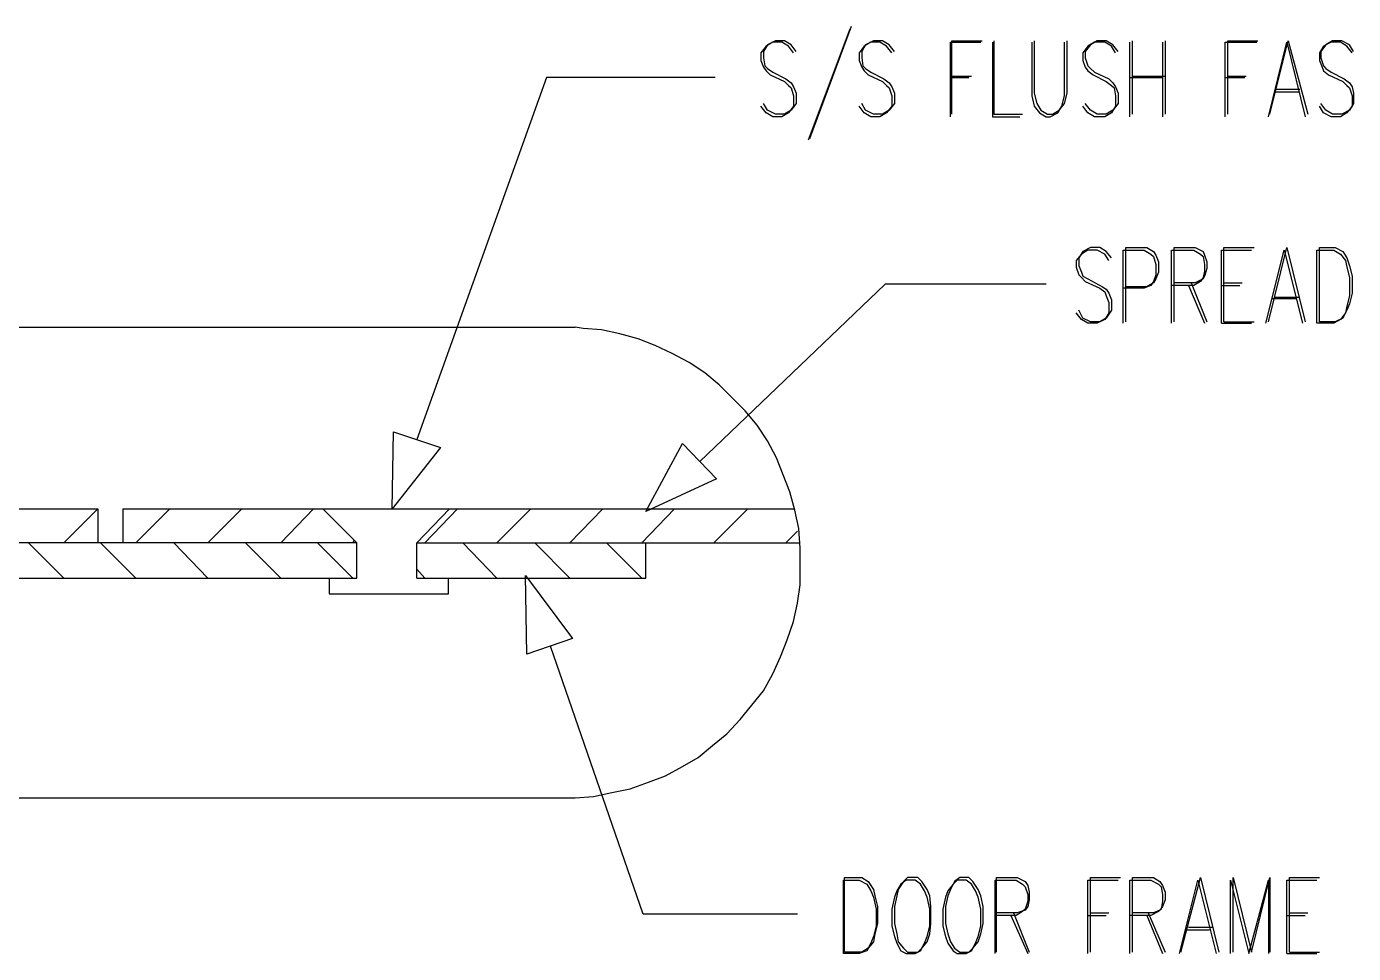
# Model space of a CAD drawing. Header units: metres. Extents: x 14 to 601, y -779 to -12.
# Drawn here: x 352.8 to 474.5, y -649 to -564 of the extents above; entities that cross this region are included whole.
import ezdxf

# ---------------------------------------------------------------- set-up
doc = ezdxf.new("R2010")
doc.units = ezdxf.units.M

msp = doc.modelspace()

# ---------------------------------------------------------------- linework, layer by layer
for p, q in [((428.32, -564.2), (424.48, -574.4)), ((428.44, -563.96), (424.6, -574.28)), ((420.64, -565.76), (420.16, -566.36)), ((420.76, -565.64), (420.4, -566.24)), ((421.24, -565.4), (420.64, -565.76)), ((421.48, -565.28), (420.76, -565.64)), ((422.08, -565.4), (421.24, -565.4)), ((422.32, -565.28), (421.48, -565.28)), ((422.68, -565.76), (422.08, -565.4)), ((422.92, -565.64), (422.32, -565.28)), ((423.16, -566.36), (422.68, -565.76)), ((423.4, -566.24), (422.92, -565.64)), ((429.64, -565.76), (429.16, -566.36)), ((429.76, -565.64), (429.4, -566.24)), ((430.24, -565.4), (429.64, -565.76)), ((430.48, -565.28), (429.76, -565.64)), ((431.08, -565.4), (430.24, -565.4)), ((431.32, -565.28), (430.48, -565.28)), ((431.68, -565.76), (431.08, -565.4)), ((431.92, -565.64), (431.32, -565.28)), ((432.16, -566.36), (431.68, -565.76)), ((432.4, -566.24), (431.92, -565.64)), ((437.56, -572.24), (437.56, -565.4)), ((437.56, -565.4), (440.32, -565.4)), ((437.68, -572), (437.68, -565.28)), ((437.68, -565.28), (440.44, -565.28)), ((441.4, -565.4), (441.4, -572.24)), ((441.52, -565.28), (441.52, -572)), ((445, -565.4), (445, -570.32)), ((445.24, -565.28), (445.24, -570.08)), ((448, -570.32), (448, -565.4)), ((448.24, -570.08), (448.24, -565.28)), ((450.16, -565.76), (449.68, -566.36)), ((450.4, -565.64), (449.92, -566.24)), ((450.76, -565.4), (450.16, -565.76)), ((451, -565.28), (450.4, -565.64)), ((451.72, -565.4), (450.76, -565.4)), ((451.84, -565.28), (451, -565.28)), ((452.32, -565.76), (451.72, -565.4)), ((452.44, -565.64), (451.84, -565.28)), ((452.68, -566.36), (452.32, -565.76)), ((452.92, -566.24), (452.44, -565.64)), ((454, -572.24), (454, -565.4)), ((454.24, -572), (454.24, -565.28)), ((457, -565.4), (457, -572.24)), ((457.24, -565.28), (457.24, -572)), ((462.76, -572.24), (462.76, -565.4)), ((462.76, -565.4), (465.64, -565.4)), ((463, -572), (463, -565.28)), ((463, -565.28), (465.76, -565.28)), ((466.72, -572.24), (468.4, -565.4)), ((466.84, -572), (468.52, -565.28)), ((468.4, -565.4), (470.08, -572.24)), ((468.52, -565.28), (470.32, -572)), ((471.76, -565.76), (471.4, -566.36)), ((472, -565.64), (471.52, -566.24)), ((472.48, -565.4), (471.76, -565.76)), ((472.6, -565.28), (472, -565.64)), ((473.32, -565.4), (472.48, -565.4)), ((473.44, -565.28), (472.6, -565.28)), ((473.92, -565.76), (473.32, -565.4)), ((474.16, -565.64), (473.44, -565.28)), ((474.4, -566.36), (473.92, -565.76)), ((474.52, -566.24), (474.16, -565.64)), ((420.16, -566.36), (420.16, -567.08)), ((420.16, -567.08), (420.4, -567.68)), ((420.4, -566.24), (420.4, -566.84)), ((420.4, -566.84), (420.52, -567.56)), ((429.16, -566.36), (429.16, -567.08)), ((429.16, -567.08), (429.4, -567.68)), ((429.4, -566.24), (429.4, -566.84)), ((429.4, -566.84), (429.52, -567.56)), ((449.68, -566.36), (449.68, -567.08)), ((449.68, -567.08), (449.92, -567.68)), ((449.92, -566.24), (449.92, -566.84)), ((449.92, -566.84), (450.16, -567.56)), ((471.4, -566.36), (471.4, -567.08)), ((471.4, -567.08), (471.64, -567.68)), ((471.52, -566.24), (471.52, -566.84)), ((471.52, -566.84), (471.76, -567.56)), ((420.4, -567.68), (420.64, -568.04)), ((420.52, -567.56), (420.76, -567.8)), ((420.64, -568.04), (421, -568.4)), ((420.76, -567.8), (421.24, -568.16)), ((421, -568.4), (422.32, -569)), ((421.24, -568.16), (422.44, -568.76)), ((429.4, -567.68), (429.64, -568.04)), ((429.52, -567.56), (429.76, -567.8)), ((429.64, -568.04), (430, -568.4)), ((429.76, -567.8), (430.24, -568.16)), ((430, -568.4), (431.32, -569)), ((430.24, -568.16), (431.44, -568.76)), ((437.68, -568.52), (439.48, -568.52)), ((449.92, -567.68), (450.16, -568.04)), ((450.16, -567.56), (450.4, -567.8)), ((450.16, -568.04), (450.64, -568.4)), ((450.4, -567.8), (450.76, -568.16)), ((450.64, -568.4), (451.84, -569)), ((450.76, -568.16), (452.08, -568.76)), ((454.24, -568.52), (457.24, -568.52)), ((463, -568.52), (464.68, -568.52)), ((471.64, -567.68), (471.76, -568.04)), ((471.76, -567.56), (472, -567.8)), ((471.76, -568.04), (472.24, -568.4)), ((472, -567.8), (472.48, -568.16)), ((472.24, -568.4), (473.56, -569)), ((472.48, -568.16), (473.68, -568.76)), ((400.48, -568.64), (388.6, -601.88)), ((415.96, -568.64), (400.48, -568.64)), ((422.32, -569), (422.68, -569.36)), ((422.44, -568.76), (422.92, -569.12)), ((422.68, -569.36), (422.92, -569.6)), ((422.92, -569.12), (423.16, -569.48)), ((422.92, -569.6), (423.16, -570.32)), ((423.16, -569.48), (423.4, -570.08)), ((431.32, -569), (431.68, -569.36)), ((431.44, -568.76), (431.92, -569.12)), ((431.68, -569.36), (431.92, -569.6)), ((431.92, -569.12), (432.16, -569.48)), ((431.92, -569.6), (432.16, -570.32)), ((432.16, -569.48), (432.4, -570.08)), ((437.56, -568.64), (439.24, -568.64)), ((451.84, -569), (452.32, -569.36)), ((452.08, -568.76), (452.44, -569.12)), ((452.32, -569.36), (452.56, -569.6)), ((452.44, -569.12), (452.68, -569.48)), ((452.56, -569.6), (452.68, -570.32)), ((452.68, -569.48), (452.92, -570.08)), ((454, -568.64), (457, -568.64)), ((462.76, -568.64), (464.56, -568.64)), ((467.44, -569.72), (469.6, -569.72)), ((473.56, -569), (473.92, -569.36)), ((473.68, -568.76), (474.16, -569.12)), ((473.92, -569.36), (474.16, -569.6)), ((474.16, -569.12), (474.4, -569.48)), ((474.16, -569.6), (474.4, -570.32)), ((474.4, -569.48), (474.52, -570.08)), ((423.16, -570.32), (423.16, -571.28)), ((423.4, -570.08), (423.4, -571.04)), ((432.16, -570.32), (432.16, -571.28)), ((432.4, -570.08), (432.4, -571.04)), ((445, -570.32), (445.24, -571.28)), ((445.24, -570.08), (445.48, -571.04)), ((447.76, -571.28), (448, -570.32)), ((448, -571.04), (448.24, -570.08)), ((452.68, -570.32), (452.68, -571.28)), ((452.92, -570.08), (452.92, -571.04)), ((467.32, -569.96), (469.48, -569.96)), ((474.4, -570.32), (474.4, -571.28)), ((474.52, -570.08), (474.52, -571.04)), ((420.64, -571.88), (420.16, -571.28)), ((420.76, -571.64), (420.4, -571.04)), ((421.24, -572.24), (420.64, -571.88)), ((421.48, -572), (420.76, -571.64)), ((422.32, -572), (421.48, -572)), ((422.68, -571.88), (422.08, -572.24)), ((422.92, -571.64), (422.32, -572)), ((423.16, -571.28), (422.68, -571.88)), ((423.4, -571.04), (422.92, -571.64)), ((429.64, -571.88), (429.16, -571.28)), ((429.76, -571.64), (429.4, -571.04)), ((430.24, -572.24), (429.64, -571.88)), ((430.48, -572), (429.76, -571.64)), ((431.32, -572), (430.48, -572)), ((431.68, -571.88), (431.08, -572.24)), ((431.92, -571.64), (431.32, -572)), ((432.16, -571.28), (431.68, -571.88)), ((432.4, -571.04), (431.92, -571.64)), ((441.52, -572), (444.16, -572)), ((445.24, -571.28), (445.72, -571.88)), ((445.48, -571.04), (445.84, -571.64)), ((445.72, -571.88), (446.32, -572.24)), ((445.84, -571.64), (446.44, -572)), ((446.44, -572), (446.92, -572)), ((446.68, -572.24), (447.4, -571.88)), ((446.92, -572), (447.52, -571.64)), ((447.4, -571.88), (447.76, -571.28)), ((447.52, -571.64), (448, -571.04)), ((450.16, -571.88), (449.68, -571.28)), ((450.4, -571.64), (449.92, -571.04)), ((450.76, -572.24), (450.16, -571.88)), ((451, -572), (450.4, -571.64)), ((451.84, -572), (451, -572)), ((452.32, -571.88), (451.72, -572.24)), ((452.44, -571.64), (451.84, -572)), ((452.68, -571.28), (452.32, -571.88)), ((452.92, -571.04), (452.44, -571.64)), ((471.76, -571.88), (471.4, -571.28)), ((472, -571.64), (471.52, -571.04)), ((472.48, -572.24), (471.76, -571.88)), ((472.6, -572), (472, -571.64)), ((473.44, -572), (472.6, -572)), ((473.92, -571.88), (473.32, -572.24)), ((474.16, -571.64), (473.44, -572)), ((474.4, -571.28), (473.92, -571.88)), ((474.52, -571.04), (474.16, -571.64)), ((422.08, -572.24), (421.24, -572.24)), ((431.08, -572.24), (430.24, -572.24)), ((441.4, -572.24), (443.92, -572.24)), ((446.32, -572.24), (446.68, -572.24)), ((451.72, -572.24), (450.76, -572.24)), ((473.32, -572.24), (472.48, -572.24)), ((450.4, -584.24), (449.68, -584.6)), ((451.24, -584.24), (450.4, -584.24)), ((451.84, -584.6), (451.24, -584.24)), ((453.64, -591.08), (453.64, -584.24)), ((453.64, -584.24), (455.56, -584.24)), ((455.56, -584.24), (456.16, -584.6)), ((458.08, -591.08), (458.08, -584.24)), ((458.08, -584.24), (460, -584.24)), ((460, -584.24), (460.72, -584.6)), ((462.64, -591.08), (462.64, -584.24)), ((462.64, -584.24), (465.4, -584.24)), ((466.72, -591.08), (468.4, -584.24)), ((468.4, -584.24), (470.08, -591.08)), ((471.4, -591.08), (471.4, -584.24)), ((471.4, -584.24), (472.84, -584.24)), ((472.84, -584.24), (473.56, -584.6)), ((449.56, -584.84), (449.08, -585.44)), ((449.08, -585.44), (449.08, -586.04)), ((449.68, -584.6), (449.32, -585.2)), ((449.32, -585.2), (449.32, -585.92)), ((450.16, -584.48), (449.56, -584.84)), ((451, -584.48), (450.16, -584.48)), ((451.72, -584.84), (451, -584.48)), ((452.08, -585.44), (451.72, -584.84)), ((452.32, -585.2), (451.84, -584.6)), ((453.4, -591.2), (453.4, -584.48)), ((453.4, -584.48), (455.32, -584.48)), ((455.32, -584.48), (455.92, -584.84)), ((455.92, -584.84), (456.16, -585.08)), ((456.16, -584.6), (456.4, -584.96)), ((456.16, -585.08), (456.4, -585.8)), ((456.4, -584.96), (456.64, -585.56)), ((456.64, -585.56), (456.64, -586.52)), ((457.84, -591.2), (457.84, -584.48)), ((457.84, -584.48), (459.88, -584.48)), ((459.88, -584.48), (460.48, -584.84)), ((460.48, -584.84), (460.72, -585.08)), ((460.72, -584.6), (460.84, -584.96)), ((460.72, -585.08), (460.84, -585.8)), ((460.84, -584.96), (461.08, -585.56)), ((461.08, -585.56), (461.08, -586.16)), ((462.4, -591.2), (462.4, -584.48)), ((462.4, -584.48), (465.16, -584.48)), ((466.48, -591.2), (468.16, -584.48)), ((468.16, -584.48), (469.84, -591.2)), ((471.16, -591.2), (471.16, -584.48)), ((471.16, -584.48), (472.72, -584.48)), ((472.72, -584.48), (473.32, -584.84)), ((473.32, -584.84), (473.8, -585.44)), ((473.56, -584.6), (473.92, -585.2)), ((473.8, -585.44), (473.92, -586.04)), ((473.92, -585.2), (474.16, -585.92)), ((449.08, -586.04), (449.32, -586.76)), ((449.32, -585.92), (449.56, -586.52)), ((449.32, -586.76), (449.56, -587)), ((449.56, -586.52), (449.68, -586.88)), ((456.4, -586.76), (456.16, -587.36)), ((456.4, -585.8), (456.4, -586.76)), ((456.64, -586.52), (456.4, -587.12)), ((460.84, -586.4), (460.72, -587)), ((460.84, -585.8), (460.84, -586.4)), ((461.08, -586.16), (460.84, -586.88)), ((473.92, -586.04), (474.16, -587)), ((474.16, -585.92), (474.4, -586.88)), ((431.56, -587.6), (414.52, -603.92)), ((446.32, -587.6), (431.56, -587.6)), ((449.56, -587), (449.92, -587.36)), ((449.68, -586.88), (450.16, -587.12)), ((449.92, -587.36), (451.24, -587.96)), ((450.16, -587.12), (451.48, -587.84)), ((451.24, -587.96), (451.72, -588.32)), ((451.48, -587.84), (451.84, -588.08)), ((455.32, -587.96), (453.4, -587.96)), ((455.56, -587.84), (453.64, -587.84)), ((455.92, -587.72), (455.32, -587.96)), ((456.16, -587.48), (455.56, -587.84)), ((456.16, -587.36), (455.92, -587.72)), ((456.4, -587.12), (456.16, -587.48)), ((459.88, -587.72), (457.84, -587.72)), ((460, -587.48), (458.08, -587.48)), ((459.4, -587.72), (460.84, -591.2)), ((459.64, -587.48), (461.08, -591.08)), ((460.48, -587.36), (459.88, -587.72)), ((460.72, -587.12), (460, -587.48)), ((460.72, -587), (460.48, -587.36)), ((460.84, -586.88), (460.72, -587.12)), ((462.4, -587.72), (464.08, -587.72)), ((462.64, -587.48), (464.32, -587.48)), ((474.16, -587), (474.16, -588.68)), ((474.4, -586.88), (474.4, -588.44)), ((451.72, -588.32), (451.84, -588.68)), ((451.84, -588.08), (452.08, -588.44)), ((451.84, -588.68), (452.08, -589.28)), ((452.08, -588.44), (452.32, -589.04)), ((452.32, -589.04), (452.32, -590)), ((467.08, -588.92), (469.24, -588.92)), ((467.32, -588.8), (469.48, -588.8)), ((474.16, -588.68), (473.92, -589.64)), ((474.4, -588.44), (474.16, -589.4)), ((449.56, -590.84), (449.08, -590.24)), ((449.68, -590.72), (449.32, -590)), ((452.08, -590.24), (451.72, -590.84)), ((452.32, -590), (451.84, -590.72)), ((452.08, -589.28), (452.08, -590.24)), ((473.8, -590.24), (473.32, -590.84)), ((473.92, -590), (473.56, -590.72)), ((473.92, -589.64), (473.8, -590.24)), ((474.16, -589.4), (473.92, -590)), ((310.72, -591.56), (403.12, -591.56)), ((403.84, -591.68), (403.12, -591.56)), ((450.16, -591.2), (449.56, -590.84)), ((450.4, -591.08), (449.68, -590.72)), ((451, -591.2), (450.16, -591.2)), ((451.24, -591.08), (450.4, -591.08)), ((451.72, -590.84), (451, -591.2)), ((451.84, -590.72), (451.24, -591.08)), ((462.4, -591.2), (465.16, -591.2)), ((462.64, -591.08), (465.4, -591.08)), ((472.72, -591.2), (471.16, -591.2)), ((472.84, -591.08), (471.4, -591.08)), ((473.32, -590.84), (472.72, -591.2)), ((473.56, -590.72), (472.84, -591.08)), ((405.52, -591.8), (403.84, -591.68)), ((407.2, -592.16), (405.52, -591.8)), ((408.88, -592.64), (407.2, -592.16)), ((410.44, -593.24), (408.88, -592.64)), ((412, -593.96), (410.44, -593.24)), ((413.56, -594.8), (412, -593.96)), ((415, -595.76), (413.56, -594.8)), ((416.32, -596.84), (415, -595.76)), ((417.52, -598.04), (416.32, -596.84)), ((418.72, -599.24), (417.52, -598.04)), ((419.8, -600.56), (418.72, -599.24)), ((386.32, -608.24), (386.44, -601.16)), ((386.44, -601.16), (390.76, -602.6)), ((420.76, -602), (419.8, -600.56)), ((390.76, -602.6), (386.32, -608.24)), ((409.6, -608.48), (412.96, -602.24)), ((412.96, -602.24), (416.08, -605.48)), ((421.6, -603.56), (420.76, -602)), ((422.2, -605.12), (421.6, -603.56)), ((416.08, -605.48), (409.6, -608.48)), ((422.8, -606.68), (422.2, -605.12)), ((423.28, -608.36), (422.8, -606.68)), ((290.32, -608.24), (359.32, -608.24)), ((356.2, -611.36), (359.32, -608.24)), ((359.32, -608.24), (359.32, -611.36)), ((361.6, -608.24), (361.6, -611.36)), ((361.6, -608.24), (423.28, -608.24)), ((362.8, -611.36), (365.92, -608.24)), ((369.4, -611.36), (372.52, -608.24)), ((376.12, -611.36), (379.12, -608.24)), ((383.08, -611.36), (379.96, -608.24)), ((388.6, -611.36), (391.6, -608.24)), ((389.32, -611.36), (392.32, -608.24)), ((395.92, -611.36), (399.04, -608.24)), ((402.64, -611.36), (405.64, -608.24)), ((409.24, -611.36), (412.24, -608.24)), ((415.84, -611.36), (418.96, -608.24)), ((423.64, -610.04), (423.28, -608.36)), ((382.72, -611.36), (382.84, -611.12)), ((422.44, -611.36), (423.52, -610.28)), ((423.76, -611.84), (423.64, -610.04)), ((383.08, -611.36), (289.72, -611.36)), ((356.2, -614.6), (352.96, -611.36)), ((362.8, -614.6), (359.56, -611.36)), ((369.4, -614.6), (366.28, -611.36)), ((376.12, -614.6), (372.88, -611.36)), ((382.72, -614.6), (379.48, -611.36)), ((383.08, -614.6), (383.08, -611.36)), ((388.6, -614.6), (388.6, -611.36)), ((388.6, -611.36), (423.76, -611.36)), ((395.92, -614.6), (392.8, -611.36)), ((402.64, -614.6), (399.4, -611.36)), ((409.24, -614.6), (406, -611.36)), ((409.6, -614.6), (409.6, -611.36)), ((423.76, -613.52), (423.76, -611.84)), ((423.76, -615.2), (423.76, -613.52)), ((307.36, -614.6), (383.08, -614.6)), ((380.56, -614.6), (380.56, -616.04)), ((389.32, -614.6), (388.6, -613.76)), ((388.6, -614.6), (409.6, -614.6)), ((391.48, -616.04), (391.48, -614.6)), ((398.56, -614.36), (402.88, -620.12)), ((398.68, -621.56), (398.56, -614.36)), ((423.52, -616.88), (423.76, -615.2)), ((380.56, -616.04), (391.48, -616.04)), ((423.16, -618.56), (423.52, -616.88)), ((422.56, -620.24), (423.16, -618.56)), ((402.88, -620.12), (398.68, -621.56)), ((409.36, -645.44), (400.84, -620.84)), ((421.96, -621.8), (422.56, -620.24)), ((421.24, -623.36), (421.96, -621.8)), ((420.4, -624.92), (421.24, -623.36)), ((419.32, -626.24), (420.4, -624.92)), ((418.24, -627.56), (419.32, -626.24)), ((417.04, -628.88), (418.24, -627.56)), ((415.72, -629.96), (417.04, -628.88)), ((414.4, -631.04), (415.72, -629.96)), ((412.96, -631.88), (414.4, -631.04)), ((409.84, -633.32), (411.4, -632.72)), ((411.4, -632.72), (412.96, -631.88)), ((406.48, -634.28), (408.16, -633.92)), ((408.16, -633.92), (409.84, -633.32)), ((310.72, -634.76), (403.12, -634.76)), ((403.12, -634.76), (404.8, -634.64)), ((404.8, -634.64), (406.48, -634.28)), ((427.72, -649.04), (427.72, -642.32)), ((427.72, -642.32), (429.16, -642.32)), ((427.84, -648.92), (427.84, -642.08)), ((427.84, -642.08), (429.4, -642.08)), ((429.16, -642.32), (429.88, -642.68)), ((429.4, -642.08), (430, -642.44)), ((429.88, -642.68), (430.24, -643.28)), ((430, -642.44), (430.48, -643.16)), ((433, -642.68), (432.64, -643.28)), ((433.24, -642.44), (432.76, -643.16)), ((433.48, -642.32), (433, -642.68)), ((433.6, -642.08), (433.24, -642.44)), ((434.32, -642.32), (433.48, -642.32)), ((434.56, -642.08), (433.6, -642.08)), ((434.8, -642.68), (434.32, -642.32)), ((434.92, -642.44), (434.56, -642.08)), ((435.16, -643.28), (434.8, -642.68)), ((435.4, -643.16), (434.92, -642.44)), ((437.8, -642.68), (437.32, -643.28)), ((437.92, -642.44), (437.56, -643.16)), ((438.16, -642.32), (437.8, -642.68)), ((438.4, -642.08), (437.92, -642.44)), ((439, -642.32), (438.16, -642.32)), ((439.24, -642.08), (438.4, -642.08)), ((439.48, -642.68), (439, -642.32)), ((439.6, -642.44), (439.24, -642.08)), ((439.84, -643.28), (439.48, -642.68)), ((440.08, -643.16), (439.6, -642.44)), ((441.64, -649.04), (441.64, -642.32)), ((441.64, -642.32), (443.56, -642.32)), ((441.76, -648.92), (441.76, -642.08)), ((441.76, -642.08), (443.68, -642.08)), ((443.56, -642.32), (444.16, -642.68)), ((443.68, -642.08), (444.4, -642.44)), ((444.16, -642.68), (444.4, -642.92)), ((444.4, -642.44), (444.64, -642.8)), ((450.16, -649.04), (450.16, -642.32)), ((450.16, -642.32), (452.92, -642.32)), ((450.4, -648.92), (450.4, -642.08)), ((450.4, -642.08), (453.16, -642.08)), ((454, -649.04), (454, -642.32)), ((454, -642.32), (455.92, -642.32)), ((454.24, -648.92), (454.24, -642.08)), ((454.24, -642.08), (456.16, -642.08)), ((455.92, -642.32), (456.64, -642.68)), ((456.16, -642.08), (456.76, -642.44)), ((456.64, -642.68), (456.88, -642.92)), ((456.76, -642.44), (457, -642.8)), ((458.56, -649.04), (460.24, -642.32)), ((458.68, -648.92), (460.48, -642.08)), ((460.24, -642.32), (461.92, -649.04)), ((460.48, -642.08), (462.16, -648.92)), ((463.24, -649.04), (463.24, -642.32)), ((463.24, -642.32), (464.92, -649.04)), ((463.48, -648.92), (463.48, -642.08)), ((463.48, -642.08), (465.16, -648.92)), ((464.92, -649.04), (466.72, -642.32)), ((465.16, -648.92), (466.84, -642.08)), ((466.72, -642.32), (466.72, -649.04)), ((466.84, -642.08), (466.84, -648.92)), ((468.4, -649.04), (468.4, -642.32)), ((468.4, -642.32), (471.16, -642.32)), ((468.64, -648.92), (468.64, -642.08)), ((468.64, -642.08), (471.4, -642.08)), ((430.24, -643.28), (430.48, -643.88)), ((430.48, -643.16), (430.6, -643.76)), ((430.48, -643.88), (430.72, -644.96)), ((430.6, -643.76), (430.84, -644.72)), ((432.4, -643.88), (432.16, -644.96)), ((432.64, -643.28), (432.4, -643.88)), ((432.64, -643.76), (432.4, -644.72)), ((432.76, -643.16), (432.64, -643.76)), ((435.4, -643.88), (435.16, -643.28)), ((435.64, -643.76), (435.4, -643.16)), ((435.64, -644.96), (435.4, -643.88)), ((435.76, -644.72), (435.64, -643.76)), ((437.08, -643.88), (436.84, -644.96)), ((437.32, -643.28), (437.08, -643.88)), ((437.32, -643.76), (437.08, -644.72)), ((437.56, -643.16), (437.32, -643.76)), ((440.08, -643.88), (439.84, -643.28)), ((440.32, -643.76), (440.08, -643.16)), ((440.32, -644.96), (440.08, -643.88)), ((440.56, -644.72), (440.32, -643.76)), ((444.4, -642.92), (444.64, -643.64)), ((444.64, -642.8), (444.76, -643.4)), ((444.64, -643.64), (444.64, -644.24)), ((444.76, -643.4), (444.76, -644.12)), ((456.88, -642.92), (457, -643.64)), ((457, -642.8), (457.24, -643.4)), ((457, -643.64), (457, -644.24)), ((457.24, -643.4), (457.24, -644.12)), ((430.72, -644.96), (430.72, -646.52)), ((430.84, -644.72), (430.84, -646.28)), ((432.16, -644.96), (432.16, -646.52)), ((432.4, -644.72), (432.4, -646.28)), ((435.64, -646.52), (435.64, -644.96)), ((435.76, -646.28), (435.76, -644.72)), ((436.84, -644.96), (436.84, -646.52)), ((437.08, -644.72), (437.08, -646.28)), ((440.32, -646.52), (440.32, -644.96)), ((440.56, -646.28), (440.56, -644.72)), ((444.16, -645.2), (443.56, -645.56)), ((444.4, -645.08), (443.68, -645.32)), ((444.4, -644.96), (444.16, -645.2)), ((444.64, -644.24), (444.4, -644.96)), ((444.64, -644.72), (444.4, -645.08)), ((444.76, -644.12), (444.64, -644.72)), ((456.64, -645.2), (455.92, -645.56)), ((456.76, -645.08), (456.16, -645.32)), ((456.88, -644.96), (456.64, -645.2)), ((457, -644.72), (456.76, -645.08)), ((457, -644.24), (456.88, -644.96)), ((457.24, -644.12), (457, -644.72)), ((423.52, -645.44), (409.36, -645.44)), ((430.84, -646.28), (430.6, -647.24)), ((432.4, -646.28), (432.64, -647.24)), ((435.64, -647.24), (435.76, -646.28)), ((437.08, -646.28), (437.32, -647.24)), ((440.32, -647.24), (440.56, -646.28)), ((443.56, -645.56), (441.64, -645.56)), ((443.68, -645.32), (441.76, -645.32)), ((443.08, -645.56), (444.64, -649.04)), ((443.32, -645.32), (444.76, -648.92)), ((450.16, -645.56), (451.84, -645.56)), ((450.4, -645.32), (452.08, -645.32)), ((455.92, -645.56), (454, -645.56)), ((456.16, -645.32), (454.24, -645.32)), ((455.56, -645.56), (457, -649.04)), ((455.68, -645.32), (457.24, -648.92)), ((468.4, -645.56), (470.08, -645.56)), ((468.64, -645.32), (470.32, -645.32)), ((430.48, -647.48), (430.24, -648.08)), ((430.72, -646.52), (430.48, -647.48)), ((430.6, -647.24), (430.48, -647.96)), ((432.16, -646.52), (432.4, -647.48)), ((432.4, -647.48), (432.64, -648.08)), ((432.64, -647.24), (432.76, -647.96)), ((435.16, -648.08), (435.4, -647.48)), ((435.4, -647.48), (435.64, -646.52)), ((435.4, -647.96), (435.64, -647.24)), ((436.84, -646.52), (437.08, -647.48)), ((437.08, -647.48), (437.32, -648.08)), ((437.32, -647.24), (437.56, -647.96)), ((439.84, -648.08), (440.08, -647.48)), ((440.08, -647.48), (440.32, -646.52)), ((440.08, -647.96), (440.32, -647.24)), ((459.16, -646.88), (461.32, -646.88)), ((459.4, -646.64), (461.56, -646.64)), ((429.88, -648.8), (429.16, -649.04)), ((430, -648.56), (429.4, -648.92)), ((430.24, -648.08), (429.88, -648.8)), ((430.48, -647.96), (430, -648.56)), ((432.64, -648.08), (433, -648.8)), ((432.76, -647.96), (433.24, -648.56)), ((433, -648.8), (433.48, -649.04)), ((433.24, -648.56), (433.6, -648.92)), ((434.32, -649.04), (434.8, -648.8)), ((434.56, -648.92), (434.92, -648.56)), ((434.8, -648.8), (435.16, -648.08)), ((434.92, -648.56), (435.4, -647.96)), ((437.32, -648.08), (437.8, -648.8)), ((437.56, -647.96), (437.92, -648.56)), ((437.8, -648.8), (438.16, -649.04)), ((437.92, -648.56), (438.4, -648.92)), ((439, -649.04), (439.48, -648.8)), ((439.24, -648.92), (439.6, -648.56)), ((439.48, -648.8), (439.84, -648.08)), ((439.6, -648.56), (440.08, -647.96)), ((429.16, -649.04), (427.72, -649.04)), ((429.4, -648.92), (427.84, -648.92)), ((433.48, -649.04), (434.32, -649.04)), ((433.6, -648.92), (434.56, -648.92)), ((438.16, -649.04), (439, -649.04)), ((438.4, -648.92), (439.24, -648.92)), ((468.4, -649.04), (471.16, -649.04)), ((468.64, -648.92), (471.4, -648.92))]:
    msp.add_line(p, q)

doc.saveas('drawing.dxf')
